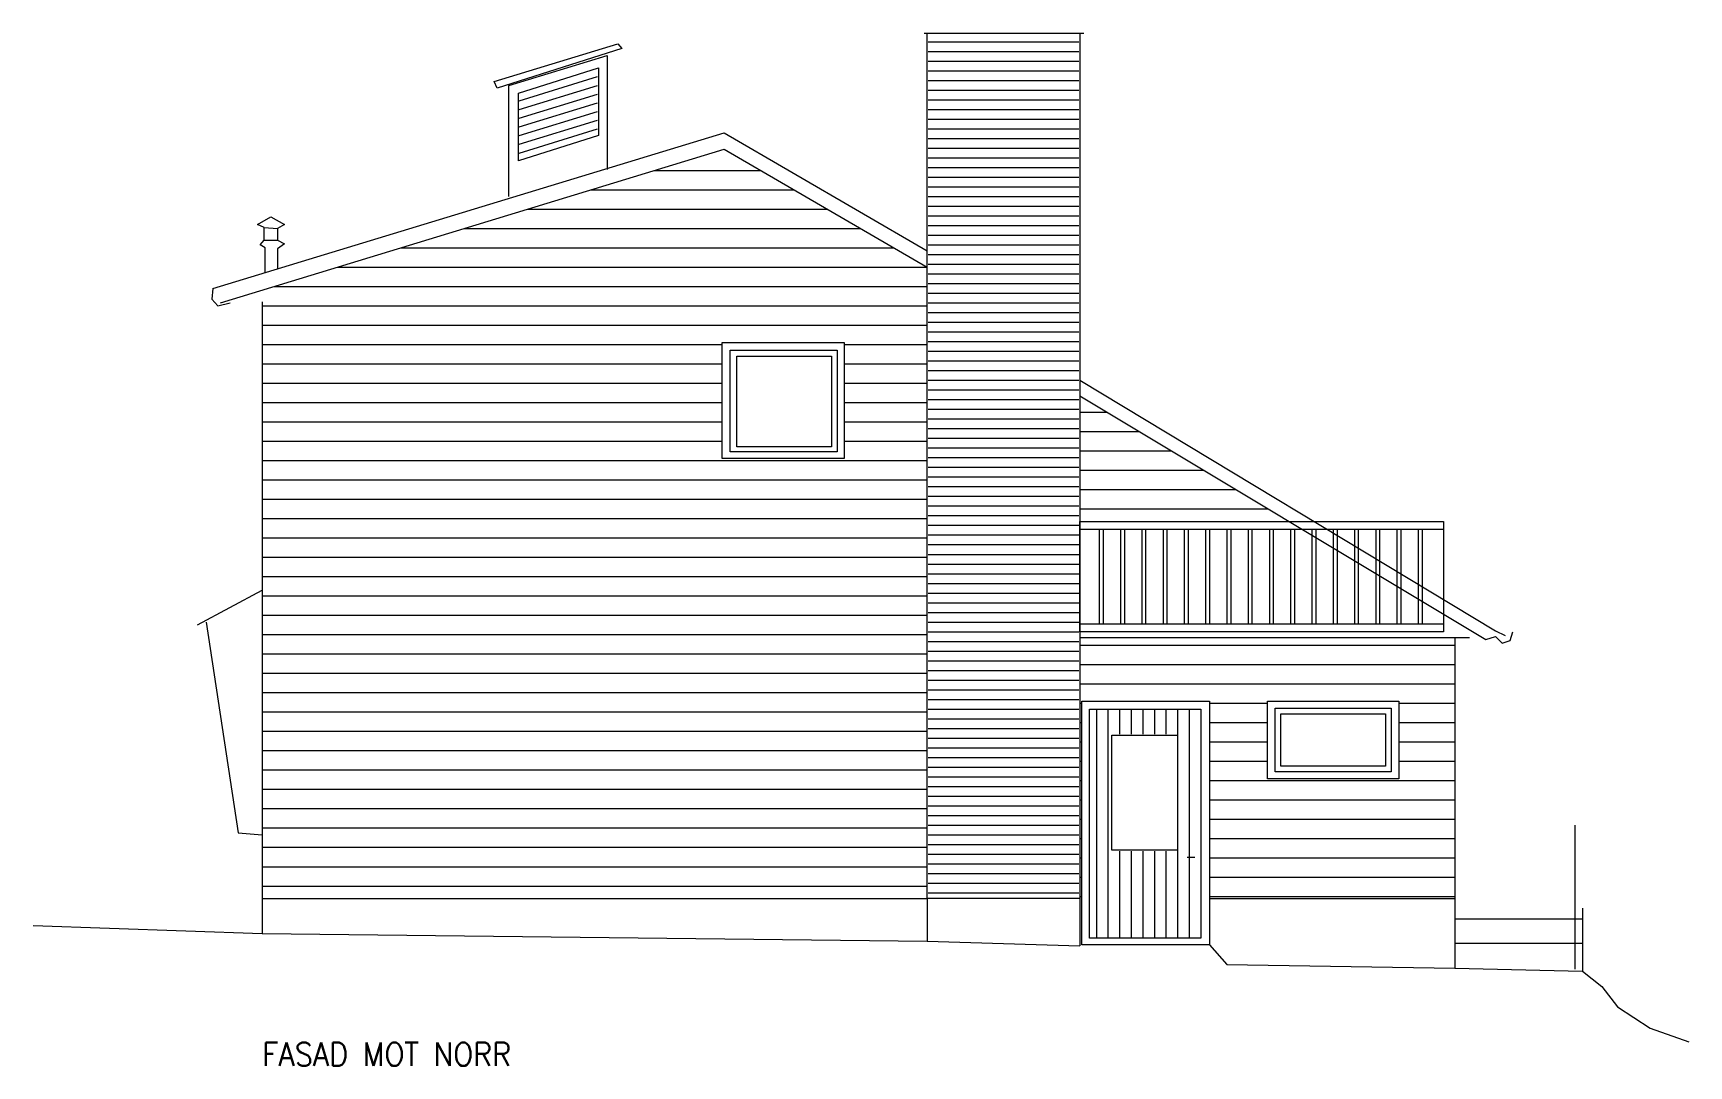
# Model space of a CAD drawing. Extents: x -1809 to 11267, y -1046 to 7107.
import ezdxf

# ---------------------------------------------------------------- set-up
doc = ezdxf.new("R2010")
doc.units = 0
for name, color, linetype, lineweight, true_color in [('DORR', 7, 'CONTINUOUS', 5, 0xffffff), ('FASAD', 7, 'CONTINUOUS', 5, 0xffffff), ('FONSTER', 7, 'CONTINUOUS', 5, 0xffffff), ('GRUND_MARK', 7, 'CONTINUOUS', 5, 0xffffff), ('INFORMATION', 7, 'CONTINUOUS', 5, 0xffffff), ('OVRIGT', 7, 'CONTINUOUS', 5, 0xffffff), ('PANEL', 8, 'CONTINUOUS', 5, 0x7f7f7f), ('RACKE', 7, 'CONTINUOUS', 5, 0xffffff), ('SKORSTEN', 7, 'CONTINUOUS', 5, 0xffffff), ('TAK', 7, 'CONTINUOUS', 5, 0xffffff), ('TEGELFOGAR', 8, 'CONTINUOUS', 5, 0x7f7f7f)]:
    doc.layers.add(name, color=color, linetype=linetype, lineweight=lineweight, true_color=true_color)
doc.styles.add('textstyle0', font='')
doc.styles.get('textstyle0').set_extended_font_data('Standard')

msp = doc.modelspace()

# ---------------------------------------------------------------- linework, layer by layer
at = {"layer": 'DORR'}
for p, q in [((6472.978333, 1831.975), (7480.564583, 1831.975)), ((6472.978333, -91.59875), (6472.978333, 1831.975)), ((7480.564583, 1831.975), (7480.564583, -91.59875)), ((6534.044167, 1770.909167), (7411.865521, 1770.909167)), ((6534.044167, -38.166146), (6534.044167, 1770.909167)), ((6587.476771, 1763.275938), (6587.476771, -30.532917)), ((6679.075521, 1763.275938), (6679.075521, -30.532917)), ((6770.674271, 1763.275938), (6770.674271, 1572.445208)), ((6862.273021, 1763.275938), (6862.273021, 1572.445208)), ((6953.871771, 1763.275938), (6953.871771, 1572.445208)), ((7045.470521, 1763.275938), (7045.470521, 1572.445208)), ((7137.069271, 1763.275938), (7137.069271, 1572.445208)), ((7228.668021, 1763.275938), (7228.668021, -30.532917)), ((7320.266771, 1763.275938), (7320.266771, -30.532917)), ((7411.865521, 1770.909167), (7411.865521, -38.166146)), ((6709.608438, 1564.811979), (7228.668021, 1564.811979)), ((6709.608438, 656.457708), (6709.608438, 1564.811979)), ((7228.668021, 1564.811979), (7228.668021, 656.457708)), ((7228.668021, 656.457708), (6709.608438, 656.457708)), ((6770.674271, 648.824479), (6770.674271, -30.532917)), ((6862.273021, 648.824479), (6862.273021, -30.532917)), ((6953.871771, 648.824479), (6953.871771, -30.532917)), ((7045.470521, 648.824479), (7045.470521, -30.532917)), ((7137.069271, 648.824479), (7137.069271, -30.532917)), ((7305.000313, 603.025104), (7366.066146, 603.025104)), ((7480.564583, -91.59875), (6472.978333, -91.59875)), ((7411.865521, -38.166146), (6534.044167, -38.166146))]:
    msp.add_line(p, q, dxfattribs=at)
at = {"layer": 'FASAD'}
for p, q in [((0, 4984.498646), (0, 0)), ((6457.711875, 2335.768125), (9419.404792, 2335.768125)), ((9419.404792, 2335.768125), (9419.404792, -274.79625))]:
    msp.add_line(p, q, dxfattribs=at)
at = {"layer": 'FONSTER'}
for p, q in [((3633.417083, 4663.903021), (4595.203958, 4663.903021)), ((3633.417083, 3747.915521), (3633.417083, 4663.903021)), ((3694.482917, 4602.837188), (4541.771354, 4602.837188)), ((3694.482917, 3801.348125), (3694.482917, 4602.837188)), ((4541.771354, 4602.837188), (4541.771354, 3801.348125)), ((4595.203958, 4663.903021), (4595.203958, 3747.915521)), ((3747.915521, 4557.037813), (4495.971979, 4557.037813)), ((3747.915521, 3839.514271), (3747.915521, 4557.037813)), ((4495.971979, 4557.037813), (4495.971979, 3839.514271)), ((4541.771354, 3801.348125), (3694.482917, 3801.348125)), ((4495.971979, 3839.514271), (3747.915521, 3839.514271)), ((4595.203958, 3747.915521), (3633.417083, 3747.915521)), ((7938.558333, 1831.975), (8976.6775, 1831.975)), ((7938.558333, 1221.316667), (7938.558333, 1831.975)), ((8976.6775, 1831.975), (8976.6775, 1221.316667)), ((7999.624167, 1778.542396), (8915.611667, 1778.542396)), ((7999.624167, 1274.749271), (7999.624167, 1778.542396)), ((8045.423542, 1732.743021), (8869.812292, 1732.743021)), ((8045.423542, 1320.548646), (8045.423542, 1732.743021)), ((8869.812292, 1732.743021), (8869.812292, 1320.548646)), ((8915.611667, 1778.542396), (8915.611667, 1274.749271)), ((8869.812292, 1320.548646), (8045.423542, 1320.548646)), ((8976.6775, 1221.316667), (7938.558333, 1221.316667)), ((8915.611667, 1274.749271), (7999.624167, 1274.749271))]:
    msp.add_line(p, q, dxfattribs=at)
at = {"layer": 'GRUND_MARK'}
for p, q in [((10365.925208, 854.921667), (10365.925208, -282.429479)), ((0, 274.79625), (5251.661667, 274.79625)), ((7480.564583, 274.79625), (9419.404792, 274.79625)), ((10426.991042, 198.463958), (10426.991042, -297.695938)), ((-1809.075313, 61.065833), (0, 0)), ((0, 0), (5251.661667, -61.065833)), ((9419.404792, 114.498438), (10426.991042, 114.498438)), ((10426.991042, 114.498438), (10426.991042, -297.695938)), ((5251.661667, -61.065833), (6457.711875, -99.231979)), ((7480.564583, -91.59875), (7617.962708, -244.263333)), ((9419.404792, -76.332292), (10426.991042, -76.332292)), ((7617.962708, -244.263333), (9419.404792, -274.79625)), ((9419.404792, -274.79625), (10426.991042, -297.695938)), ((10426.991042, -297.695938), (10579.655625, -419.827604)), ((10579.655625, -419.827604), (10701.787292, -580.125417)), ((10701.787292, -580.125417), (10961.317083, -748.056458)), ((10961.317083, -748.056458), (11266.64625, -854.921667))]:
    msp.add_line(p, q, dxfattribs=at)
at = {"layer": 'OVRIGT'}
for p, q in [((1831.975, 6724.874896), (2809.028333, 7022.570833)), ((2839.56125, 6984.404688), (1854.874688, 6671.442292)), ((1946.473438, 6694.341979), (2725.062813, 6930.972083)), ((2725.062813, 6930.972083), (2725.062813, 6030.251042)), ((2809.028333, 7022.570833), (2839.56125, 6984.404688)), ((2022.805729, 6633.276146), (2656.36375, 6831.740104)), ((2656.36375, 6831.740104), (2656.36375, 6297.414063)), ((1854.874688, 6671.442292), (1831.975, 6724.874896)), ((1946.473438, 5816.520625), (1946.473438, 6694.341979)), ((2030.438958, 6572.210313), (2648.730521, 6763.041042)), ((2030.438958, 6503.51125), (2648.730521, 6694.341979)), ((2022.805729, 6098.950104), (2022.805729, 6633.276146)), ((2030.438958, 6434.812188), (2648.730521, 6625.642917)), ((2030.438958, 6366.113125), (2648.730521, 6556.943854)), ((2030.438958, 6297.414063), (2648.730521, 6488.244792)), ((2030.438958, 6228.715), (2648.730521, 6419.545729)), ((2656.36375, 6297.414063), (2022.805729, 6098.950104)), ((2030.438958, 6160.015938), (2648.730521, 6350.846667)), ((-38.166146, 5595.156979), (68.699063, 5656.222813)), ((68.699063, 5656.222813), (175.564271, 5595.156979)), ((15.266458, 5572.257292), (-38.166146, 5595.156979)), ((15.266458, 5473.025313), (15.266458, 5572.257292)), ((15.266458, 5572.257292), (122.131667, 5564.624063)), ((175.564271, 5595.156979), (122.131667, 5564.624063)), ((122.131667, 5564.624063), (122.131667, 5473.025313)), ((-15.266458, 5434.859167), (15.266458, 5473.025313)), ((22.899688, 5411.959479), (-15.266458, 5434.859167)), ((15.266458, 5473.025313), (122.131667, 5473.025313)), ((22.899688, 5213.495521), (22.899688, 5411.959479)), ((122.131667, 5473.025313), (175.564271, 5442.492396)), ((175.564271, 5442.492396), (122.131667, 5404.32625)), ((122.131667, 5404.32625), (122.131667, 5251.661667)), ((-511.426354, 2435.000104), (0, 2709.796354)), ((-442.727292, 2457.899792), (-190.830729, 793.855833)), ((-190.830729, 793.855833), (0, 778.589375))]:
    msp.add_line(p, q, dxfattribs=at)
at = {"layer": 'PANEL'}
for p, q in [((3098.418936, 6022.617813), (3937.745152, 6022.617813)), ((2598.178392, 5869.953229), (4200.528455, 5869.953229)), ((2097.937848, 5717.288646), (4463.311758, 5717.288646)), ((1597.697304, 5564.624063), (4726.095061, 5564.624063)), ((1097.456684, 5411.959479), (4988.878364, 5411.959479)), ((597.21614, 5259.294896), (5251.661667, 5259.294896)), ((96.975597, 5106.630313), (5251.661667, 5106.630313)), ((0, 4953.965729), (5251.661667, 4953.965729)), ((0, 4801.301146), (5251.661667, 4801.301146)), ((0, 4648.636563), (3633.417083, 4648.636563)), ((4595.203958, 4648.636563), (5251.661667, 4648.636563)), ((0, 4495.971979), (3633.417083, 4495.971979)), ((4595.203958, 4495.971979), (5251.661667, 4495.971979)), ((0, 4343.307396), (3633.417083, 4343.307396)), ((4595.203958, 4343.307396), (5251.661667, 4343.307396)), ((0, 4190.642813), (3633.417083, 4190.642813)), ((4595.203958, 4190.642813), (5251.661667, 4190.642813)), ((6457.711875, 4114.310521), (6673.986676, 4114.310521)), ((0, 4037.978229), (3633.417083, 4037.978229)), ((4595.203958, 4037.978229), (5251.661667, 4037.978229)), ((6457.711875, 3961.645938), (6928.427699, 3961.645938)), ((0, 3885.313646), (3633.417083, 3885.313646)), ((4595.203958, 3885.313646), (5251.661667, 3885.313646)), ((6457.711875, 3808.981354), (7182.868646, 3808.981354)), ((0, 3732.649063), (5251.661667, 3732.649063)), ((0, 3579.984479), (5251.661667, 3579.984479)), ((6457.711875, 3656.316771), (7437.309593, 3656.316771)), ((0, 3427.319896), (5251.661667, 3427.319896)), ((6457.711875, 3503.652188), (7691.750616, 3503.652188)), ((0, 3274.655313), (5251.661667, 3274.655313)), ((6457.711875, 3350.987604), (7946.191563, 3350.987604)), ((0, 3121.990729), (5251.661667, 3121.990729)), ((0, 2969.326146), (5251.661667, 2969.326146)), ((0, 2816.661563), (5251.661667, 2816.661563)), ((0, 2663.996979), (5251.661667, 2663.996979)), ((0, 2511.332396), (5251.661667, 2511.332396)), ((0, 2358.667813), (5251.661667, 2358.667813)), ((6457.711875, 2274.702292), (9419.404792, 2274.702292)), ((0, 2206.003229), (5251.661667, 2206.003229)), ((6457.711875, 2122.037708), (9419.404792, 2122.037708)), ((0, 2053.338646), (5251.661667, 2053.338646)), ((6457.711875, 1969.373125), (9419.404792, 1969.373125)), ((0, 1900.674063), (5251.661667, 1900.674063)), ((0, 1748.009479), (5251.661667, 1748.009479)), ((6457.711875, 1816.708542), (6472.978333, 1816.708542)), ((7480.564583, 1816.708542), (7938.558333, 1816.708542)), ((8976.6775, 1816.708542), (9419.404792, 1816.708542)), ((0, 1595.344896), (5251.661667, 1595.344896)), ((6457.711875, 1664.043958), (6472.978333, 1664.043958)), ((7480.564583, 1664.043958), (7938.558333, 1664.043958)), ((8976.6775, 1664.043958), (9419.404792, 1664.043958)), ((0, 1442.680313), (5251.661667, 1442.680313)), ((6457.711875, 1511.379375), (6472.978333, 1511.379375)), ((7480.564583, 1511.379375), (7938.558333, 1511.379375)), ((8976.6775, 1511.379375), (9419.404792, 1511.379375)), ((6457.711875, 1358.714792), (6472.978333, 1358.714792)), ((7480.564583, 1358.714792), (7938.558333, 1358.714792)), ((8976.6775, 1358.714792), (9419.404792, 1358.714792)), ((0, 1290.015729), (5251.661667, 1290.015729)), ((6457.711875, 1206.050208), (6472.978333, 1206.050208)), ((7480.564583, 1206.050208), (9419.404792, 1206.050208)), ((0, 1137.351146), (5251.661667, 1137.351146)), ((6457.711875, 1053.385625), (6472.978333, 1053.385625)), ((7480.564583, 1053.385625), (9419.404792, 1053.385625)), ((0, 984.686563), (5251.661667, 984.686563)), ((0, 832.021979), (5251.661667, 832.021979)), ((6457.711875, 900.721042), (6472.978333, 900.721042)), ((7480.564583, 900.721042), (9419.404792, 900.721042)), ((0, 679.357396), (5251.661667, 679.357396)), ((6457.711875, 748.056458), (6472.978333, 748.056458)), ((7480.564583, 748.056458), (9419.404792, 748.056458)), ((0, 526.692813), (5251.661667, 526.692813)), ((6457.711875, 595.391875), (6472.978333, 595.391875)), ((7480.564583, 595.391875), (9419.404792, 595.391875)), ((6457.711875, 442.727292), (6472.978333, 442.727292)), ((7480.564583, 442.727292), (9419.404792, 442.727292)), ((0, 374.028229), (5251.661667, 374.028229)), ((6457.711875, 290.062708), (6472.978333, 290.062708)), ((7480.564583, 290.062708), (9419.404792, 290.062708))]:
    msp.add_line(p, q, dxfattribs=at)
at = {"layer": 'RACKE'}
for p, q in [((6457.711875, 3251.755625), (9327.806042, 3251.755625)), ((6457.711875, 2381.5675), (6457.711875, 3251.755625)), ((6457.711875, 3190.689792), (9327.806042, 3190.689792)), ((6610.376458, 3190.689792), (6610.376458, 2442.633333)), ((6640.909375, 3190.689792), (6640.909375, 2442.633333)), ((6778.3075, 3190.689792), (6778.3075, 2442.633333)), ((6808.840417, 3190.689792), (6808.840417, 2442.633333)), ((6946.238542, 3190.689792), (6946.238542, 2442.633333)), ((6976.771458, 3190.689792), (6976.771458, 2442.633333)), ((7114.169583, 3190.689792), (7114.169583, 2442.633333)), ((7144.7025, 3190.689792), (7144.7025, 2442.633333)), ((7282.100625, 3190.689792), (7282.100625, 2442.633333)), ((7312.633542, 3190.689792), (7312.633542, 2442.633333)), ((7450.031667, 3190.689792), (7450.031667, 2442.633333)), ((7480.564583, 3190.689792), (7480.564583, 2442.633333)), ((7617.962708, 3190.689792), (7617.962708, 2442.633333)), ((7648.495625, 3190.689792), (7648.495625, 2442.633333)), ((7785.89375, 3190.689792), (7785.89375, 2442.633333)), ((7816.426667, 3190.689792), (7816.426667, 2442.633333)), ((7953.824792, 3190.689792), (7953.824792, 2442.633333)), ((7984.357708, 3190.689792), (7984.357708, 2442.633333)), ((8121.755833, 3190.689792), (8121.755833, 2442.633333)), ((8152.28875, 3190.689792), (8152.28875, 2442.633333)), ((8289.686875, 3190.689792), (8289.686875, 2442.633333)), ((8320.219792, 3190.689792), (8320.219792, 2442.633333)), ((8457.617917, 3190.689792), (8457.617917, 2442.633333)), ((8488.150833, 3190.689792), (8488.150833, 2442.633333)), ((8625.548958, 3190.689792), (8625.548958, 2442.633333)), ((8656.081875, 3190.689792), (8656.081875, 2442.633333)), ((8793.48, 3190.689792), (8793.48, 2442.633333)), ((8824.012917, 3190.689792), (8824.012917, 2442.633333)), ((8961.411042, 3190.689792), (8961.411042, 2442.633333)), ((8991.943958, 3190.689792), (8991.943958, 2442.633333)), ((9129.342083, 3190.689792), (9129.342083, 2442.633333)), ((9159.875, 3190.689792), (9159.875, 2442.633333)), ((9327.806042, 3251.755625), (9327.806042, 2381.5675)), ((6457.711875, 2442.633333), (9327.806042, 2442.633333)), ((9327.806042, 2381.5675), (6457.711875, 2381.5675))]:
    msp.add_line(p, q, dxfattribs=at)
at = {"layer": 'SKORSTEN'}
for p, q in [((5228.761979, 7106.536354), (6488.244792, 7106.536354)), ((5251.661667, 7106.536354), (6457.711875, 7106.536354)), ((5251.661667, 274.79625), (5251.661667, 7106.536354)), ((6457.711875, 7106.536354), (6457.711875, 274.79625)), ((6457.711875, 274.79625), (5251.661667, 274.79625)), ((5251.661667, 274.79625), (5251.661667, -61.065833)), ((6457.711875, 274.79625), (6457.711875, -99.231979))]:
    msp.add_line(p, q, dxfattribs=at)
at = {"layer": 'TAK'}
for p, q in [((-389.294688, 5091.363854), (3648.683542, 6320.31375)), ((3648.683542, 6320.31375), (5251.661667, 5389.059792)), ((-328.228854, 4976.865417), (3648.683542, 6190.548854)), ((3648.683542, 6190.548854), (5251.661667, 5259.294896)), ((-389.294688, 5091.363854), (-396.927917, 5007.398333)), ((-396.927917, 5007.398333), (-351.128542, 4953.965729)), ((-351.128542, 4953.965729), (-251.896563, 4976.865417)), ((0, 4984.498646), (0, 4877.633438)), ((6457.711875, 4366.207083), (9740.000417, 2389.200729)), ((6457.711875, 4244.075417), (9663.668125, 2320.501667)), ((9740.000417, 2389.200729), (9816.332708, 2351.034583)), ((9854.498854, 2312.868438), (9877.398542, 2381.5675)), ((6457.711875, 2335.768125), (9533.903229, 2335.768125)), ((9663.668125, 2320.501667), (9740.000417, 2343.401354)), ((9740.000417, 2343.401354), (9793.433021, 2289.96875)), ((9793.433021, 2289.96875), (9854.498854, 2312.868438))]:
    msp.add_line(p, q, dxfattribs=at)
at = {"layer": 'TEGELFOGAR'}
for p, q in [((5259.294896, 7037.837292), (6450.078646, 7037.837292)), ((5259.294896, 6961.505), (6450.078646, 6961.505)), ((5259.294896, 6885.172708), (6450.078646, 6885.172708)), ((5259.294896, 6808.840417), (6450.078646, 6808.840417)), ((5259.294896, 6732.508125), (6450.078646, 6732.508125)), ((5259.294896, 6656.175833), (6450.078646, 6656.175833)), ((5259.294896, 6579.843542), (6450.078646, 6579.843542)), ((5259.294896, 6503.51125), (6450.078646, 6503.51125)), ((5259.294896, 6427.178958), (6450.078646, 6427.178958)), ((5259.294896, 6350.846667), (6450.078646, 6350.846667)), ((5259.294896, 6274.514375), (6450.078646, 6274.514375)), ((5259.294896, 6198.182083), (6450.078646, 6198.182083)), ((5259.294896, 6121.849792), (6450.078646, 6121.849792)), ((5259.294896, 6045.5175), (6450.078646, 6045.5175)), ((5259.294896, 5969.185208), (6450.078646, 5969.185208)), ((5259.294896, 5892.852917), (6450.078646, 5892.852917)), ((5259.294896, 5816.520625), (6450.078646, 5816.520625)), ((5259.294896, 5740.188333), (6450.078646, 5740.188333)), ((5259.294896, 5663.856042), (6450.078646, 5663.856042)), ((5259.294896, 5587.52375), (6450.078646, 5587.52375)), ((5259.294896, 5511.191458), (6450.078646, 5511.191458)), ((5259.294896, 5434.859167), (6450.078646, 5434.859167)), ((5259.294896, 5358.526875), (6450.078646, 5358.526875)), ((5259.294896, 5282.194583), (6450.078646, 5282.194583)), ((5259.294896, 5205.862292), (6450.078646, 5205.862292)), ((5259.294896, 5129.53), (6450.078646, 5129.53)), ((5259.294896, 5053.197708), (6450.078646, 5053.197708)), ((5259.294896, 4976.865417), (6450.078646, 4976.865417)), ((5259.294896, 4900.533125), (6450.078646, 4900.533125)), ((5259.294896, 4824.200833), (6450.078646, 4824.200833)), ((5259.294896, 4747.868542), (6450.078646, 4747.868542)), ((5259.294896, 4671.53625), (6450.078646, 4671.53625)), ((5259.294896, 4595.203958), (6450.078646, 4595.203958)), ((5259.294896, 4518.871667), (6450.078646, 4518.871667)), ((5259.294896, 4442.539375), (6450.078646, 4442.539375)), ((5259.294896, 4366.207083), (6450.078646, 4366.207083)), ((5259.294896, 4289.874792), (6450.078646, 4289.874792)), ((5259.294896, 4213.5425), (6450.078646, 4213.5425)), ((5259.294896, 4137.210208), (6450.078646, 4137.210208)), ((5259.294896, 4060.877917), (6450.078646, 4060.877917)), ((5259.294896, 3984.545625), (6450.078646, 3984.545625)), ((5259.294896, 3908.213333), (6450.078646, 3908.213333)), ((5259.294896, 3831.881042), (6450.078646, 3831.881042)), ((5259.294896, 3755.54875), (6450.078646, 3755.54875)), ((5259.294896, 3679.216458), (6450.078646, 3679.216458)), ((5259.294896, 3602.884167), (6450.078646, 3602.884167)), ((5259.294896, 3526.551875), (6450.078646, 3526.551875)), ((5259.294896, 3450.219583), (6450.078646, 3450.219583)), ((5259.294896, 3373.887292), (6450.078646, 3373.887292)), ((5259.294896, 3297.555), (6450.078646, 3297.555)), ((5259.294896, 3221.222708), (6450.078646, 3221.222708)), ((5259.294896, 3144.890417), (6450.078646, 3144.890417)), ((5259.294896, 3068.558125), (6450.078646, 3068.558125)), ((5259.294896, 2992.225833), (6450.078646, 2992.225833)), ((5259.294896, 2915.893542), (6450.078646, 2915.893542)), ((5259.294896, 2839.56125), (6450.078646, 2839.56125)), ((5259.294896, 2763.228958), (6450.078646, 2763.228958)), ((5259.294896, 2686.896667), (6450.078646, 2686.896667)), ((5259.294896, 2610.564375), (6450.078646, 2610.564375)), ((5259.294896, 2534.232083), (6450.078646, 2534.232083)), ((5259.294896, 2457.899792), (6450.078646, 2457.899792)), ((5259.294896, 2381.5675), (6450.078646, 2381.5675)), ((5259.294896, 2305.235208), (6450.078646, 2305.235208)), ((5259.294896, 2228.902917), (6450.078646, 2228.902917)), ((5259.294896, 2152.570625), (6450.078646, 2152.570625)), ((5259.294896, 2076.238333), (6450.078646, 2076.238333)), ((5259.294896, 1999.906042), (6450.078646, 1999.906042)), ((5259.294896, 1923.57375), (6450.078646, 1923.57375)), ((5259.294896, 1847.241458), (6450.078646, 1847.241458)), ((5259.294896, 1770.909167), (6450.078646, 1770.909167)), ((5259.294896, 1694.576875), (6450.078646, 1694.576875)), ((5259.294896, 1618.244583), (6450.078646, 1618.244583)), ((5259.294896, 1541.912292), (6450.078646, 1541.912292)), ((5259.294896, 1465.58), (6450.078646, 1465.58)), ((5259.294896, 1389.247708), (6450.078646, 1389.247708)), ((5259.294896, 1312.915417), (6450.078646, 1312.915417)), ((5259.294896, 1236.583125), (6450.078646, 1236.583125)), ((5259.294896, 1160.250833), (6450.078646, 1160.250833)), ((5259.294896, 1083.918542), (6450.078646, 1083.918542)), ((5259.294896, 1007.58625), (6450.078646, 1007.58625)), ((5259.294896, 931.253958), (6450.078646, 931.253958)), ((5259.294896, 854.921667), (6450.078646, 854.921667)), ((5259.294896, 778.589375), (6450.078646, 778.589375)), ((5259.294896, 702.257083), (6450.078646, 702.257083)), ((5259.294896, 625.924792), (6450.078646, 625.924792)), ((5259.294896, 549.5925), (6450.078646, 549.5925)), ((5259.294896, 473.260208), (6450.078646, 473.260208)), ((5259.294896, 396.927917), (6450.078646, 396.927917)), ((5259.294896, 320.595625), (6450.078646, 320.595625))]:
    msp.add_line(p, q, dxfattribs=at)

# ---------------------------------------------------------------- texts
at = {"layer": 'INFORMATION', "style": 'textstyle0'}
msp.add_text('FASAD MOT NORR', height=183.1975, dxfattribs=at).set_placement((0, -1045.752396))

doc.saveas('drawing.dxf')
